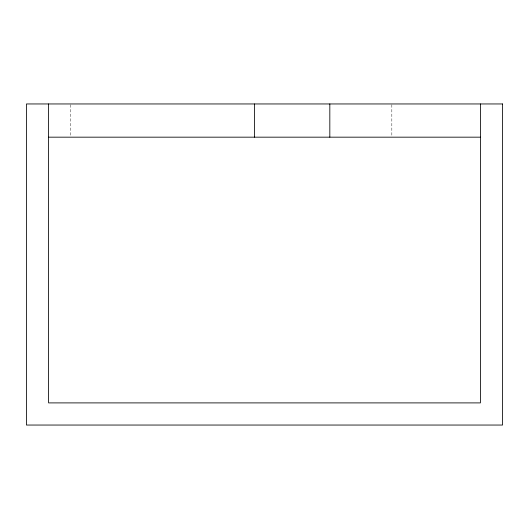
<?xml version="1.0" encoding="UTF-8"?>
<svg xmlns="http://www.w3.org/2000/svg" width="529" height="529" viewBox="0 0 529 529"><rect width="100%" height="100%" fill="white"/><g stroke="black" fill="none" stroke-linecap="round" stroke-linejoin="round"><path stroke-width="0.4" stroke-dasharray="2.65 1.98" d="M391.83 104.762L391.83 136.363M70.741 104.762L70.741 136.363"/><path stroke-width="0.79" d="M48.595 137.17L480.405 137.17M480.405 103.955L480.405 402.9L48.595 402.9L48.595 103.955M329.825 103.955L329.825 137.17M254.535 103.955L254.535 137.17M502.55 103.955L26.45 103.955L26.45 425.045L502.55 425.045L502.55 103.955"/></g></svg>
